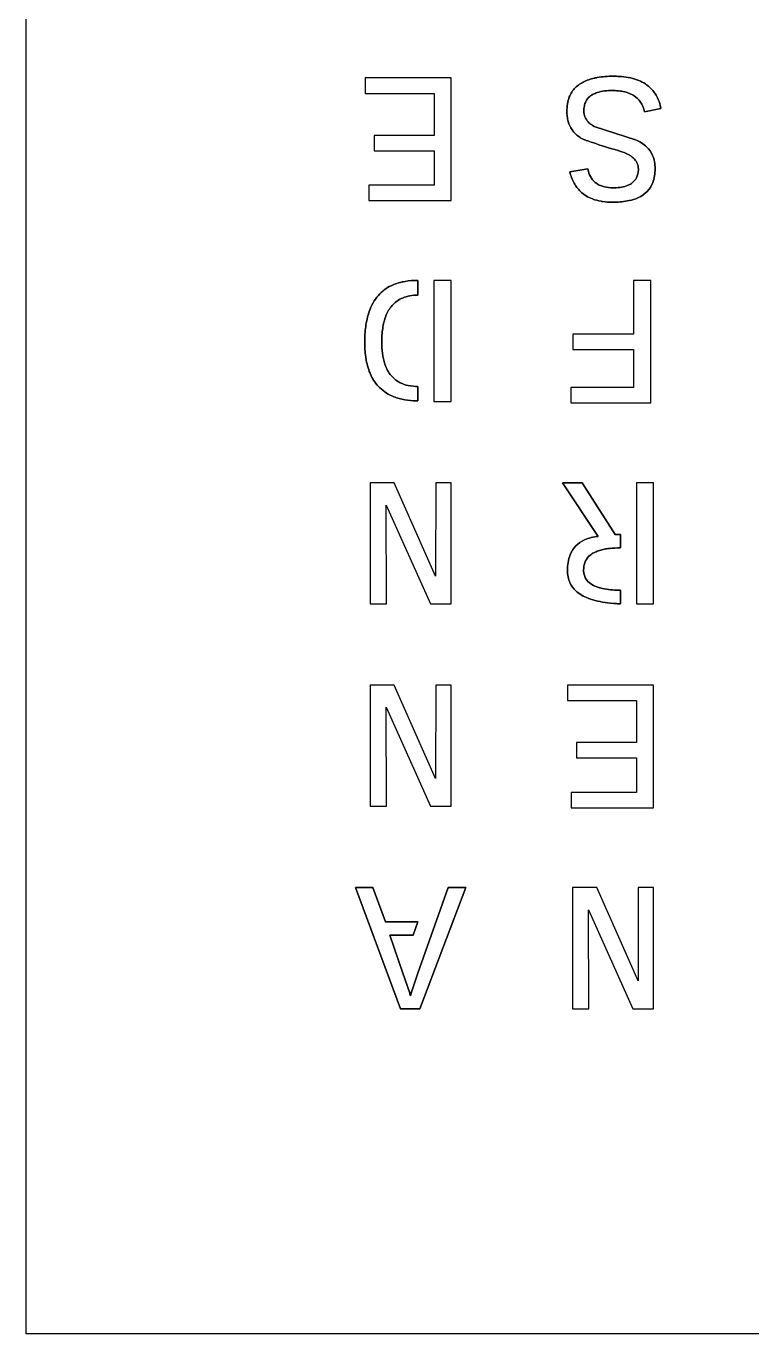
# Model space of a CAD drawing. Header units: millimetres. Extents: x -230 to 0, y -230 to 0.
# Drawn here: x -230 to -170.2, y -230 to -122.3 of the extents above; entities that cross this region are included whole.
import ezdxf

# ---------------------------------------------------------------- set-up
doc = ezdxf.new("R2010")
doc.units = ezdxf.units.MM
doc.layers.get('0').update_dxf_attribs({"color": 70})

msp = doc.modelspace()

# ---------------------------------------------------------------- linework, layer by layer
for points in [[(-230, 0), (0, 0), (0, -230), (-230, -230)], [(-230, 0), (0, 0), (0, -230), (-230, -230)], [(-230, -230), (-230, 0), (0, 0), (0, -230)], [(-194.99, -136.67), (-194.99, -126.57), (-202.09, -126.57), (-202.09, -127.84), (-196.41, -127.84), (-196.41, -131.31), (-201.35, -131.31), (-201.35, -132.57), (-196.41, -132.57), (-196.41, -135.41), (-201.79, -135.41), (-201.79, -136.67)], [(-194.99, -136.67), (-194.99, -126.57), (-202.09, -126.57), (-202.09, -127.84), (-196.41, -127.84), (-196.41, -131.31), (-201.35, -131.31), (-201.35, -132.57), (-196.41, -132.57), (-196.41, -135.41), (-201.79, -135.41), (-201.79, -136.67)], [(-201.35, -131.31), (-201.35, -132.57), (-196.41, -132.57), (-196.41, -135.41), (-201.79, -135.41), (-201.79, -136.67), (-194.99, -136.67), (-194.99, -126.57), (-202.09, -126.57), (-202.09, -127.84), (-196.41, -127.84), (-196.41, -131.31)], [(-179.82, -131.66), (-183.15, -130.6)], [(-183.75, -134.05), (-185.23, -134.31)], [(-194.99, -143.24), (-196.42, -143.24), (-196.42, -153.22), (-194.99, -153.22)], [(-194.99, -143.24), (-196.42, -143.24), (-196.42, -153.22), (-194.99, -153.22)], [(-194.99, -143.24), (-196.42, -143.24), (-196.42, -153.22), (-194.99, -153.22)], [(-179.98, -148.92), (-179.98, -152.07), (-185.15, -152.07), (-185.15, -153.33), (-178.56, -153.33), (-178.56, -143.24), (-179.98, -143.24), (-179.98, -147.66), (-184.98, -147.66), (-184.98, -148.92)], [(-179.98, -148.92), (-179.98, -152.07), (-185.15, -152.07), (-185.15, -153.33), (-178.56, -153.33), (-178.56, -143.24), (-179.98, -143.24), (-179.98, -147.66), (-184.98, -147.66), (-184.98, -148.92)], [(-179.98, -143.24), (-179.98, -147.66), (-184.98, -147.66), (-184.98, -148.92), (-179.98, -148.92), (-179.98, -152.07), (-185.15, -152.07), (-185.15, -153.33), (-178.56, -153.33), (-178.56, -143.24)], [(-197.75, -153.16), (-197.75, -151.99)], [(-196.28, -167.61), (-199.68, -159.91), (-201.68, -159.91), (-201.68, -169.88), (-200.32, -169.88), (-200.36, -161.74), (-196.71, -169.88), (-194.99, -169.88), (-194.99, -159.91), (-196.27, -159.91)], [(-196.28, -167.61), (-199.68, -159.91), (-201.68, -159.91), (-201.68, -169.88), (-200.32, -169.88), (-200.36, -161.74), (-196.71, -169.88), (-194.99, -169.88), (-194.99, -159.91), (-196.27, -159.91)], [(-196.27, -159.91), (-196.28, -167.61), (-199.68, -159.91), (-201.68, -159.91), (-201.68, -169.88), (-200.32, -169.88), (-200.36, -161.74), (-196.71, -169.88), (-194.99, -169.88), (-194.99, -159.91)], [(-184.21, -159.91), (-185.83, -159.91)], [(-181.5, -164.16), (-184.21, -159.91)], [(-178.33, -159.91), (-179.73, -159.91), (-179.73, -169.88), (-178.33, -169.88)], [(-178.33, -159.91), (-179.73, -159.91), (-179.73, -169.88), (-178.33, -169.88)], [(-179.73, -169.88), (-178.33, -169.88), (-178.33, -159.91), (-179.73, -159.91)], [(-181.06, -164.16), (-181.5, -164.16)], [(-181.06, -169.87), (-181.06, -168.75)], [(-196.28, -184.27), (-199.68, -176.57), (-201.68, -176.57), (-201.68, -186.55), (-200.32, -186.55), (-200.36, -178.4), (-196.71, -186.55), (-194.99, -186.55), (-194.99, -176.57), (-196.27, -176.57)], [(-196.28, -184.27), (-199.68, -176.57), (-201.68, -176.57), (-201.68, -186.55), (-200.32, -186.55), (-200.36, -178.4), (-196.71, -186.55), (-194.99, -186.55), (-194.99, -176.57), (-196.27, -176.57)], [(-196.27, -176.57), (-196.28, -184.27), (-199.68, -176.57), (-201.68, -176.57), (-201.68, -186.55), (-200.32, -186.55), (-200.36, -178.4), (-196.71, -186.55), (-194.99, -186.55), (-194.99, -176.57)], [(-178.33, -186.67), (-178.33, -176.57), (-185.42, -176.57), (-185.42, -177.84), (-179.74, -177.84), (-179.74, -181.31), (-184.68, -181.31), (-184.68, -182.57), (-179.74, -182.57), (-179.74, -185.41), (-185.12, -185.41), (-185.12, -186.67)], [(-178.33, -186.67), (-178.33, -176.57), (-185.42, -176.57), (-185.42, -177.84), (-179.74, -177.84), (-179.74, -181.31), (-184.68, -181.31), (-184.68, -182.57), (-179.74, -182.57), (-179.74, -185.41), (-185.12, -185.41), (-185.12, -186.67)], [(-184.68, -182.57), (-179.74, -182.57), (-179.74, -185.41), (-185.12, -185.41), (-185.12, -186.67), (-178.33, -186.67), (-178.33, -176.57), (-185.42, -176.57), (-185.42, -177.84), (-179.74, -177.84), (-179.74, -181.31), (-184.68, -181.31)], [(-198.26, -201.86), (-197.75, -200.29), (-195.25, -193.24), (-193.8, -193.24), (-197.57, -203.22), (-199.17, -203.22), (-202.87, -193.24), (-201.44, -193.24), (-200.42, -196.06), (-197.75, -196.06), (-198.13, -197.17), (-200.06, -197.17), (-198.98, -200.29), (-198.44, -201.86)], [(-201.44, -193.24), (-202.87, -193.24)], [(-202.87, -193.24), (-199.17, -203.22)], [(-200.42, -196.06), (-201.44, -193.24)], [(-195.25, -193.24), (-197.75, -200.29)], [(-197.57, -203.22), (-193.8, -193.24)], [(-193.8, -193.24), (-195.25, -193.24)], [(-179.61, -200.94), (-183.01, -193.24), (-185.01, -193.24), (-185.01, -203.22), (-183.65, -203.22), (-183.69, -195.07), (-180.04, -203.22), (-178.33, -203.22), (-178.33, -193.24), (-179.6, -193.24)], [(-179.61, -200.94), (-183.01, -193.24), (-185.01, -193.24), (-185.01, -203.22), (-183.65, -203.22), (-183.69, -195.07), (-180.04, -203.22), (-178.33, -203.22), (-178.33, -193.24), (-179.6, -193.24)], [(-179.6, -193.24), (-179.61, -200.94), (-183.01, -193.24), (-185.01, -193.24), (-185.01, -203.22), (-183.65, -203.22), (-183.69, -195.07), (-180.04, -203.22), (-178.33, -203.22), (-178.33, -193.24)], [(-197.75, -196.06), (-200.42, -196.06)], [(-198.13, -197.17), (-197.75, -196.06)], [(-198.98, -200.29), (-200.06, -197.17)], [(-200.06, -197.17), (-198.13, -197.17)], [(-198.44, -201.86), (-198.98, -200.29)], [(-197.75, -200.29), (-198.26, -201.86)], [(-199.17, -203.22), (-197.57, -203.22)]]:
    msp.add_lwpolyline(points, close=True)
for points in [[(-181.64, -126.43, 0.021101), (-182.31, -126.45, 0.026391), (-182.97, -126.53, 0.016008), (-183.11, -126.56, 0.02338), (-183.15, -126.57, 0.024455), (-183.21, -126.58, 0.01312), (-183.44, -126.64, 0.03261), (-183.9, -126.8), (-184.02, -126.85, 0.039181), (-184.42, -127.08, 0.045587), (-184.78, -127.38, 0.100617), (-185.27, -128.13, 0.053513), (-185.42, -128.71, 0.042154), (-185.47, -129.31, -0.042154), (-185.42, -128.71, -0.053513), (-185.27, -128.13, -0.100617), (-184.78, -127.38, -0.045587), (-184.42, -127.08, -0.039181), (-184.02, -126.85), (-183.9, -126.8, -0.03261), (-183.44, -126.64, -0.01312), (-183.21, -126.58, -0.024455), (-183.15, -126.57, -0.02338), (-183.11, -126.56, -0.016008), (-182.97, -126.53, -0.026391), (-182.31, -126.45, -0.021101)], [(-177.72, -129.07, 0.072221), (-178.06, -128.1, 0.085551), (-178.64, -127.35, 0.052395), (-179.14, -126.98, 0.045391), (-179.7, -126.72, 0.039487), (-180.41, -126.53, 0.027917), (-181.15, -126.44, 0.015429), (-181.64, -126.43, -0.015429), (-181.15, -126.44, -0.027917), (-180.41, -126.53, -0.039487), (-179.7, -126.72, -0.045391), (-179.14, -126.98, -0.052395), (-178.64, -127.35, -0.085551), (-178.06, -128.1, -0.072221)], [(-184.07, -129.29, -0.056311), (-184.03, -128.87, -0.067656), (-183.91, -128.5, -0.102041), (-183.58, -128.1, -0.05275), (-183.3, -127.91, -0.037737), (-182.98, -127.77, -0.050473), (-182.37, -127.64, -0.031515), (-181.74, -127.6, 0.031515), (-182.37, -127.64, 0.050473), (-182.98, -127.77, 0.037737), (-183.3, -127.91, 0.05275), (-183.58, -128.1, 0.102041), (-183.91, -128.5, 0.067656), (-184.03, -128.87, 0.056311)], [(-181.74, -127.6, -0.028448), (-181.22, -127.63, -0.032766), (-180.7, -127.72, -0.040576), (-180.3, -127.85, -0.051139), (-179.93, -128.04, -0.099238), (-179.41, -128.55, -0.055365), (-179.21, -128.93, -0.047216), (-179.08, -129.35, 0.047216), (-179.21, -128.93, 0.055365), (-179.41, -128.55, 0.099238), (-179.93, -128.04, 0.051139), (-180.3, -127.85, 0.040576), (-180.7, -127.72, 0.032766), (-181.22, -127.63, 0.028448)], [(-185.47, -129.31, 0.027985), (-185.44, -129.73, 0.036493), (-185.36, -130.15, 0.084531), (-185.04, -130.84, 0.100021), (-184.37, -131.48, -0.100021), (-185.04, -130.84, -0.084531), (-185.36, -130.15, -0.036493), (-185.44, -129.73, -0.027985)], [(-184.37, -131.48, 0.037081), (-184.14, -131.6, 0.011744), (-183.9, -131.7), (-183.87, -131.71, 0.006863), (-183.35, -131.89, 0.008927), (-181.25, -132.55, 0.010432), (-181.11, -132.59, -0.010432), (-181.25, -132.55, -0.008927), (-183.35, -131.89, -0.006863), (-183.87, -131.71), (-183.9, -131.7, -0.011744), (-184.14, -131.6, -0.037081)], [(-181.11, -132.59, -0.046463), (-180.42, -132.87, -0.035613), (-180.15, -133.04, -0.05192), (-179.91, -133.25, -0.09334), (-179.67, -133.62, -0.100161), (-179.58, -134.07, 0.100161), (-179.67, -133.62, 0.09334), (-179.91, -133.25, 0.05192), (-180.15, -133.04, 0.035613), (-180.42, -132.87, 0.046463)], [(-185.23, -134.31, 0.064581), (-184.88, -135.22, 0.077039), (-184.34, -135.92, 0.099681), (-183.37, -136.53, 0.049963), (-182.64, -136.72, 0.020763), (-182.54, -136.74, 0.03926), (-181.68, -136.8, -0.03926), (-182.54, -136.74, -0.020763), (-182.64, -136.72, -0.049963), (-183.37, -136.53, -0.099681), (-184.34, -135.92, -0.077039), (-184.88, -135.22, -0.064581)], [(-181.68, -135.61, -0.058807), (-182.38, -135.53, -0.089213), (-183, -135.27, -0.09971), (-183.45, -134.82, -0.077503), (-183.7, -134.25, -0.022466), (-183.75, -134.05, 0.022466), (-183.7, -134.25, 0.077503), (-183.45, -134.82, 0.09971), (-183, -135.27, 0.089213), (-182.38, -135.53, 0.058807)], [(-181.68, -136.8, 0.044894), (-180.51, -136.7, 0.046089), (-179.8, -136.51, 0.021368), (-179.57, -136.42, 0.089218), (-178.86, -135.92, 0.099226), (-178.4, -135.2, 0.055656), (-178.25, -134.63, 0.038313), (-178.2, -134.04, -0.038313), (-178.25, -134.63, -0.055656), (-178.4, -135.2, -0.099226), (-178.86, -135.92, -0.089218), (-179.57, -136.42, -0.021368), (-179.8, -136.51, -0.046089), (-180.51, -136.7, -0.044894)], [(-179.58, -134.07, -0.056137), (-179.62, -134.46, -0.067595), (-179.74, -134.79, -0.101737), (-180.03, -135.16, -0.058729), (-180.29, -135.34, -0.041831), (-180.57, -135.46, -0.047095), (-181.12, -135.58, -0.029438), (-181.68, -135.61, 0.029438), (-181.12, -135.58, 0.047095), (-180.57, -135.46, 0.041831), (-180.29, -135.34, 0.058729), (-180.03, -135.16, 0.101737), (-179.74, -134.79, 0.067595), (-179.62, -134.46, 0.056137)], [(-197.75, -143.24, 0.041508), (-198.8, -143.32), (-198.95, -143.35, 0.013867), (-199.24, -143.42), (-199.33, -143.45), (-199.46, -143.49, 0.034454), (-199.95, -143.68, 0.098964), (-200.99, -144.47, 0.054279), (-201.43, -145.1, 0.043138), (-201.75, -145.8), (-201.79, -145.93, 0.024616), (-201.81, -145.97, 0.028226), (-201.82, -146.03, 0.011634), (-201.89, -146.26), (-201.92, -146.42, 0.025693), (-202.04, -147.05, 0.032639), (-202.12, -148.33, -0.032639), (-202.04, -147.05, -0.025693), (-201.92, -146.42), (-201.89, -146.26, -0.011634), (-201.82, -146.03, -0.028226), (-201.81, -145.97, -0.024616), (-201.79, -145.93), (-201.75, -145.8, -0.043138), (-201.43, -145.1, -0.054279), (-200.99, -144.47, -0.098964), (-199.95, -143.68, -0.034454), (-199.46, -143.49), (-199.33, -143.45), (-199.24, -143.42, -0.013867), (-198.95, -143.35), (-198.8, -143.32, -0.041508)], [(-200.72, -148.31, -0.017322), (-200.7, -147.83, -0.014498), (-200.7, -147.76, -0.017703), (-200.64, -147.2), (-200.62, -147.05, -0.015902), (-200.56, -146.75, -0.018818), (-200.53, -146.66, -0.007663), (-200.5, -146.53, -0.036369), (-200.32, -146.03, -0.089262), (-199.78, -145.22, -0.10076), (-199, -144.69, -0.054981), (-198.39, -144.51, -0.040105), (-197.75, -144.45, 0.040105), (-198.39, -144.51, 0.054981), (-199, -144.69, 0.10076), (-199.78, -145.22, 0.089262), (-200.32, -146.03, 0.036369), (-200.5, -146.53, 0.007663), (-200.53, -146.66, 0.018818), (-200.56, -146.75, 0.015902), (-200.62, -147.05), (-200.64, -147.2, 0.017703), (-200.7, -147.76, 0.014498), (-200.7, -147.83, 0.017322)], [(-202.12, -148.33, 0.012226), (-202.1, -148.86, 0.013638), (-202.1, -148.94, 0.019238), (-202.03, -149.55), (-202.02, -149.63, 0.014717), (-201.99, -149.81, 0.028684), (-201.84, -150.43, 0.031874), (-201.62, -151.03, 0.022069), (-201.47, -151.32, 0.017023), (-201.29, -151.6, 0.049002), (-200.87, -152.09, 0.053934), (-200.33, -152.52, 0.04795), (-199.72, -152.82, 0.023508), (-199.28, -152.97, 0.025744), (-198.82, -153.07, 0.037613), (-197.88, -153.16), (-197.75, -153.16), (-197.88, -153.16, -0.037613), (-198.82, -153.07, -0.025744), (-199.28, -152.97, -0.023508), (-199.72, -152.82, -0.04795), (-200.33, -152.52, -0.053934), (-200.87, -152.09, -0.049002), (-201.29, -151.6, -0.017023), (-201.47, -151.32, -0.022069), (-201.62, -151.03, -0.031874), (-201.84, -150.43, -0.028684), (-201.99, -149.81, -0.014717), (-202.02, -149.63), (-202.03, -149.55, -0.019238), (-202.1, -148.94, -0.013638), (-202.1, -148.86, -0.012226)], [(-197.75, -151.99, -0.048255), (-198.53, -151.9, -0.059582), (-199.19, -151.67, -0.100095), (-199.92, -151.11, -0.054351), (-200.24, -150.65, -0.042972), (-200.46, -150.14, -0.051599), (-200.66, -149.24, -0.031299), (-200.72, -148.31, 0.031299), (-200.66, -149.24, 0.051599), (-200.46, -150.14, 0.042972), (-200.24, -150.65, 0.054351), (-199.92, -151.11, 0.100095), (-199.19, -151.67, 0.059582), (-198.53, -151.9, 0.048255)], [(-185.42, -167.12, 0.051462), (-185.37, -167.66, 0.055927), (-185.22, -168.15, 0.100017), (-184.72, -168.82, 0.055679), (-184.25, -169.16, 0.03736), (-183.72, -169.42, 0.037077), (-182.93, -169.65, 0.023951), (-182.12, -169.79), (-181.88, -169.82), (-181.61, -169.84, 0.022286), (-181.54, -169.85, 0.00587), (-181.23, -169.87), (-181.06, -169.87), (-181.23, -169.87, -0.00587), (-181.54, -169.85, -0.022286), (-181.61, -169.84), (-181.88, -169.82), (-182.12, -169.79, -0.023951), (-182.93, -169.65, -0.037077), (-183.72, -169.42, -0.03736), (-184.25, -169.16, -0.055679), (-184.72, -168.82, -0.100017), (-185.22, -168.15, -0.055927), (-185.37, -167.66, -0.051462)], [(-181.06, -168.75, -0.020476), (-181.72, -168.73, -0.025421), (-182.37, -168.65), (-182.55, -168.61, -0.018627), (-182.72, -168.57, -0.022043), (-182.84, -168.54, -0.045256), (-183.29, -168.36, -0.084239), (-183.74, -168.03, -0.098824), (-184, -167.61, -0.098006), (-184.09, -167.05, 0.098006), (-184, -167.61, 0.098824), (-183.74, -168.03, 0.084239), (-183.29, -168.36, 0.045256), (-182.84, -168.54, 0.022043), (-182.72, -168.57, 0.018627), (-182.55, -168.61), (-182.37, -168.65, 0.025421), (-181.72, -168.73, 0.020476)], [(-198.35, -202.15), (-198.39, -202.03), (-198.39, -202.01, -0.087144), (-198.4, -201.99), (-198.41, -201.95), (-198.44, -201.86), (-198.41, -201.95), (-198.4, -201.99, 0.087144), (-198.39, -202.01), (-198.39, -202.03)], [(-198.26, -201.86), (-198.31, -202.03), (-198.32, -202.06, -0.0283), (-198.33, -202.09), (-198.35, -202.14, -0.076152), (-198.35, -202.15, 0.076152), (-198.35, -202.14), (-198.33, -202.09, 0.0283), (-198.32, -202.06), (-198.31, -202.03)]]:
    msp.add_lwpolyline(points, format="xyb", close=True)
for points in [[(-178.06, -128.1, -0.072221), (-177.72, -129.07), (-179.08, -129.35), (-177.72, -129.07), (-179.08, -129.35)], [(-179.82, -131.66, -0.042399), (-179.33, -131.91, -0.054169), (-178.9, -132.24, -0.101216), (-178.41, -132.95, -0.051252), (-178.26, -133.46, -0.047461), (-178.2, -134.04, 0.047461), (-178.26, -133.46, 0.051252), (-178.41, -132.95, 0.101216), (-178.9, -132.24, 0.054169), (-179.33, -131.91, 0.042399), (-179.82, -131.66), (-183.15, -130.6, -0.028757), (-183.45, -130.41, -0.047816), (-183.71, -130.19, -0.091927), (-183.98, -129.78, -0.100896), (-184.07, -129.29, 0.100896), (-183.98, -129.78, 0.091927), (-183.71, -130.19, 0.047816), (-183.45, -130.41, 0.028757), (-183.15, -130.6)], [(-181.25, -132.55, -0.008927), (-183.35, -131.89)], [(-183.37, -136.53, -0.099681), (-184.34, -135.92)], [(-180.51, -136.7, -0.044894), (-181.68, -136.8)], [(-200.99, -144.47, -0.098964), (-199.95, -143.68)], [(-198.8, -143.32, -0.041508), (-197.75, -143.24), (-197.75, -144.45), (-197.75, -143.24), (-197.75, -144.45)], [(-202.12, -148.33, -0.032639), (-202.04, -147.05)], [(-182.88, -164.32, 0.032266), (-183.47, -164.42, 0.046096), (-184.03, -164.62, 0.093295), (-184.72, -165.1, 0.099208), (-185.2, -165.84, 0.054216), (-185.37, -166.47, 0.036926), (-185.42, -167.12, -0.036926), (-185.37, -166.47, -0.054216), (-185.2, -165.84, -0.099208), (-184.72, -165.1, -0.093295), (-184.03, -164.62, -0.046096), (-183.47, -164.42, -0.032266), (-182.88, -164.32), (-185.83, -159.91), (-182.88, -164.32), (-185.83, -159.91), (-184.21, -159.91), (-181.5, -164.16), (-181.06, -164.16), (-181.06, -165.27, 0.028585), (-181.97, -165.32, 0.021654), (-182.09, -165.33, 0.025034), (-182.48, -165.4, 0.023846), (-182.87, -165.51, 0.043604), (-183.24, -165.67, 0.055545), (-183.57, -165.89, 0.100005), (-183.93, -166.34, 0.05696), (-184.05, -166.67, 0.047027), (-184.09, -167.05, -0.047027), (-184.05, -166.67, -0.05696), (-183.93, -166.34, -0.100005), (-183.57, -165.89, -0.055545), (-183.24, -165.67, -0.043604), (-182.87, -165.51, -0.023846), (-182.48, -165.4, -0.025034), (-182.09, -165.33, -0.021654), (-181.97, -165.32, -0.028585), (-181.06, -165.27), (-181.06, -164.16), (-181.06, -165.27)]]:
    msp.add_lwpolyline(points, format="xyb")
for points in [[(-185.23, -134.31), (-183.75, -134.05)], [(-197.75, -151.99), (-197.75, -153.16)], [(-181.06, -168.75), (-181.06, -169.87)]]:
    msp.add_lwpolyline(points)

doc.saveas('drawing.dxf')
